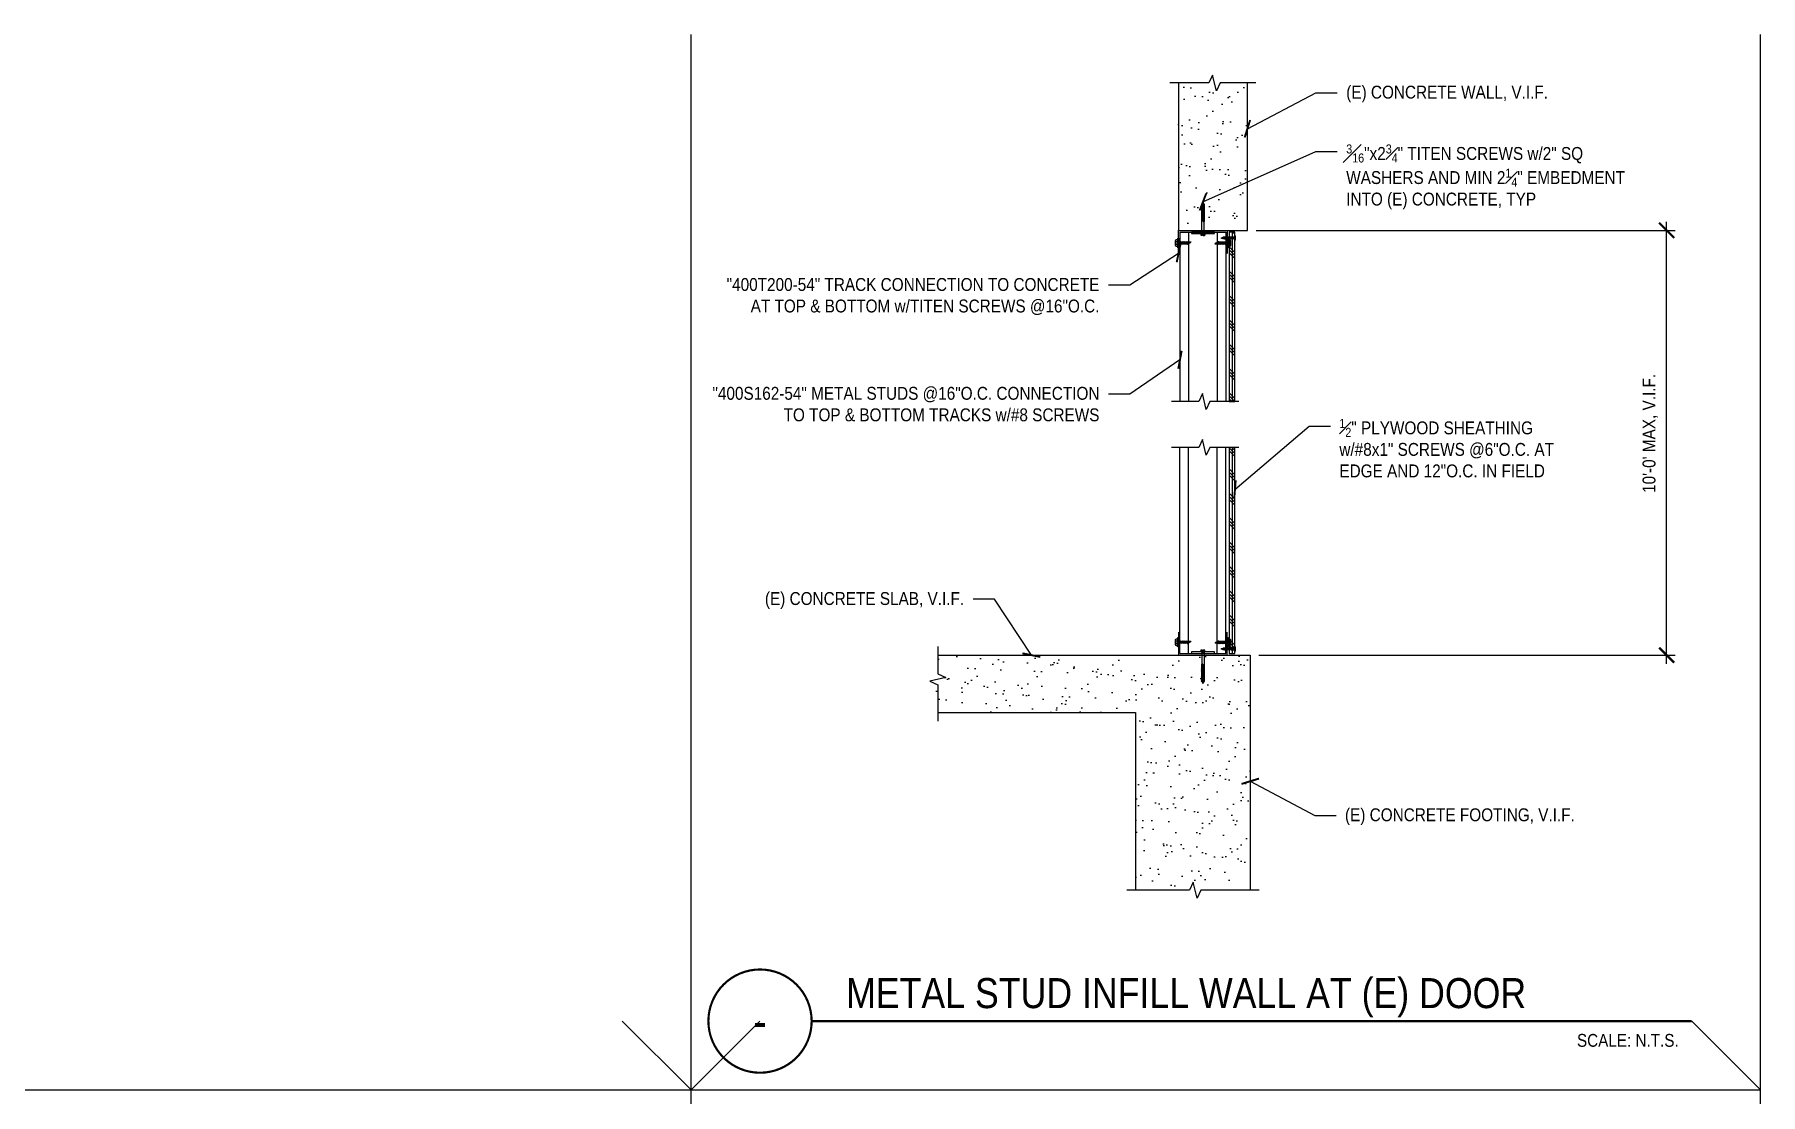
# Model space of a CAD drawing. Header units: inches. Extents: x -16404 to 14624, y -1591 to 16152.
# Drawn here: x -13658.1 to -13507.7, y 5343.6 to 5436 of the extents above; entities that cross this region are included whole.
import ezdxf
from ezdxf.enums import TextEntityAlignment as Align

# ---------------------------------------------------------------- set-up
doc = ezdxf.new("R2010")
doc.units = ezdxf.units.IN
doc.header["$LTSCALE"] = 24
doc.header["$MEASUREMENT"] = 0
doc.linetypes.add('DASHED2', pattern=[0.375, 0.25, -0.125])
doc.layers.get('0').update_dxf_attribs({"linetype": 'CONTINUOUS'})
doc.layers.get('DefPoints').update_dxf_attribs({"color": 251, "linetype": 'CONTINUOUS'})
for name, color, linetype in [('S-ANNO-DIMS', 2, 'CONTINUOUS'), ('S-ANNO-NOTE', 4, 'CONTINUOUS'), ('S-BREAK', 2, 'CONTINUOUS'), ('S-CONC', 4, 'CONTINUOUS'), ('S-NAIL', 2, 'CONTINUOUS'), ('S-SIMPSON', 2, 'CONTINUOUS'), ('S-STEEL', 4, 'CONTINUOUS'), ('S-WOOD', 3, 'CONTINUOUS')]:
    doc.layers.add(name, color=color, linetype=linetype)
doc.layers.add('S-ANNO-GRID-NONPLOT', color=251, linetype='CONTINUOUS', plot=False)
doc.layers.add('S-HATCH1', color=1, linetype='CONTINUOUS', transparency=0.5)
doc.layers.add('S-HATCH2', color=2, linetype='CONTINUOUS', transparency=0.5)
doc.styles.add('Arial', font='arial.ttf', dxfattribs={"width": 0.85})
doc.dimstyles.new('DIM-12$0', dxfattribs={"dimscale": 12, "dimtxt": 0.09375, "dimasz": 0.109375, "dimexe": 0.0625, "dimexo": 0.0625, "dimgap": 0.0625, "dimtad": 1, "dimdec": 4, "dimzin": 11, "dimdsep": 46, "dimlunit": 4, "dimtxsty": 'Arial', "dimblk": 'ARCHTICK', "dimblk1": 'ARCHTICK', "dimblk2": 'ARCHTICK', "dimsah": 1, "dimcen": 0.125, "dimdle": 0.0625, "dimclrd": 256, "dimclre": 256, "dimclrt": 4, "dimadec": 0, "dimazin": 0, "dimtfac": 0.75, "dimtdec": 4, "dimtofl": 0, "dimtmove": 0, "dimatfit": 3, "dimldrblk": 'ARCHTICK', "dimfxl": 1, "dimfrac": 1, "dimtolj": 1, "dimtzin": 11, "dimarcsym": 0})
doc.dimstyles.new('DIM-12$7', dxfattribs={"dimscale": 12, "dimtxt": 0.09375, "dimasz": 0.125, "dimexe": 0.0625, "dimexo": 0.0625, "dimgap": 0.0625, "dimtad": 1, "dimdec": 4, "dimzin": 11, "dimdsep": 46, "dimlunit": 4, "dimtxsty": 'Arial', "dimblk": 'ARCHTICK', "dimcen": 0.125, "dimclrd": 256, "dimclre": 256, "dimclrt": 4, "dimadec": 0, "dimazin": 0, "dimtfac": 0.75, "dimtdec": 4, "dimtofl": 0, "dimtmove": 0, "dimatfit": 3, "dimldrblk": 'ARCHTICK', "dimfxl": 1, "dimfrac": 1, "dimtolj": 1, "dimtzin": 11, "dimarcsym": 0})

# ---------------------------------------------------------------- blocks, each defined once
blk = doc.blocks.new('no8x3-4 Sht Mtl Screw')
at = {"color": 2}
for p, q in [((-0.28, 0.22), (-0.28, 0.06)), ((0.2, 0.3), (-0.2, 0.3)), ((-0.12, 0.06), (-0.12, 0.22)), ((-0.09, -0.75), (-0.09, 0)), ((0.09, 0), (0.09, -1.06)), ((0.12, 0.22), (0.12, 0.06)), ((0.28, 0.06), (0.28, 0.22)), ((0.13, -0.35), (-0.13, -0.21)), ((0.13, -0.47), (-0.13, -0.33)), ((0.13, -0.58), (-0.13, -0.45)), ((0.13, -0.71), (-0.13, -0.57)), ((0.13, -0.83), (-0.13, -0.69)), ((0.13, -0.23), (-0.12, -0.1)), ((0, -1.01), (-0.08, -0.84)), ((0.09, -1.06), (0.07, -1.06))]:
    blk.add_line(p, q, dxfattribs=at)
blk.add_lwpolyline([(0.41, 0.06), (0.41, 0), (-0.41, 0), (-0.41, 0.06)], close=True, dxfattribs=at)
for centre, radius, start, end in [((-0.2, 0.22), 0.0799, 90, 180), ((-0.21, 0.15), 0.114, 37.8476, 125.9208), ((0, 0.06), 0.2, 53.1301, 126.8699), ((0.21, 0.15), 0.114, 54.0792, 142.1524), ((0.2, 0.22), 0.0799, 0, 90), ((0.08, -0.76), 0.176, 174.7974, 205.0321), ((0.08, -0.97), 0.0903, 205.7938, 275.8226)]:
    blk.add_arc(centre, radius, start, end, dxfattribs=at)
blk = doc.blocks.new('TTN25234HSS')
at = {"layer": 'S-SIMPSON'}
for p, q in [((0.21, 0.03), (-0.21, 0.03)), ((-0.21, 0.03), (-0.21, 0)), ((0.21, 0), (-0.21, 0)), ((-0.17, 0.03), (-0.17, 0.14)), ((-0.17, 0.03), (-0.17, 0.12)), ((0, 0.03), (-0.17, 0.03)), ((0.17, 0.03), (-0.17, 0.03)), ((-0.03, 0.16), (-0.14, 0.16)), ((0, 0), (-0.13, 0)), ((-0.1, -0.04), (-0.13, 0)), ((-0.11, 0.03), (-0.11, 0.14)), ((-0.03, 0.08), (-0.03, 0.16)), ((0.03, 0.08), (-0.03, 0.08)), ((0, 0.03), (0.17, 0.03)), ((0, 0), (0.13, 0)), ((0.03, 0.16), (0.03, 0.08)), ((0.03, 0.16), (0.14, 0.16)), ((0.1, 0.14), (0.1, 0.03)), ((0.1, -0.04), (0.13, 0)), ((0.14, 0.16), (0.14, 0.16)), ((0.17, 0.03), (0.17, 0.14)), ((0.21, 0), (0.21, 0.03)), ((-0.14, -1.16), (-0.1, -1.14)), ((-0.14, -1.16), (-0.09, -1.15)), ((-0.14, -1.16), (-0.1, -1.17)), ((-0.14, -1.32), (-0.05, -1.31)), ((-0.14, -1.32), (-0.1, -1.31)), ((-0.14, -1.32), (-0.1, -1.34)), ((-0.14, -1.49), (-0.01, -1.47)), ((-0.14, -1.49), (-0.1, -1.48)), ((-0.14, -1.49), (-0.1, -1.51)), ((-0.07, -1.23), (-0.12, -1.24)), ((-0.12, -1.24), (-0.1, -1.23)), ((-0.12, -1.24), (-0.1, -1.26)), ((-0.03, -1.39), (-0.12, -1.41)), ((-0.12, -1.41), (-0.1, -1.39)), ((-0.12, -1.41), (-0.1, -1.42)), ((-0.11, -1.07), (-0.1, -1.06)), ((-0.11, -1.07), (-0.1, -1.08)), ((0, -0.04), (-0.1, -0.04)), ((-0.1, -0.04), (-0.1, -0.64)), ((-0.1, -0.64), (-0.1, -1.06)), ((-0.01, -1.06), (-0.1, -1.06)), ((-0.1, -1.08), (-0.01, -1.06)), ((-0.1, -1.14), (-0.1, -1.06)), ((-0.1, -1.14), (-0.1, -1.06)), ((0.08, -1.09), (-0.1, -1.14)), ((-0.1, -1.17), (0.08, -1.13)), ((-0.1, -1.17), (-0.1, -1.23)), ((-0.1, -1.23), (-0.1, -1.17)), ((-0.1, -1.23), (-0.1, -1.17)), ((-0.1, -1.23), (-0.1, -1.17)), ((0.08, -1.18), (-0.1, -1.23)), ((-0.1, -1.26), (0.08, -1.21)), ((-0.1, -1.26), (-0.1, -2.1)), ((0.08, -1.26), (-0.1, -1.31)), ((-0.1, -2.56), (-0.1, -1.26)), ((-0.1, -2.56), (-0.1, -1.26)), ((-0.1, -2.56), (-0.1, -1.26)), ((-0.1, -1.34), (0.08, -1.29)), ((0.08, -1.35), (-0.1, -1.39)), ((-0.1, -1.42), (0.08, -1.38)), ((0.08, -1.43), (-0.1, -1.48)), ((-0.1, -1.51), (0.08, -1.46)), ((-0.09, -1.15), (-0.07, -1.13)), ((-0.06, -1.17), (-0.09, -1.15)), ((-0.07, -1.13), (-0.06, -1.17)), ((-0.05, -1.14), (-0.07, -1.13)), ((-0.07, -1.23), (-0.05, -1.21)), ((-0.04, -1.24), (-0.07, -1.23)), ((-0.05, -1.14), (-0.06, -1.17)), ((-0.05, -1.14), (0.13, -1.11)), ((-0.05, -1.21), (-0.04, -1.24)), ((-0.03, -1.22), (-0.05, -1.21)), ((-0.05, -1.31), (-0.03, -1.29)), ((-0.05, -1.31), (-0.02, -1.32)), ((-0.03, -1.22), (-0.04, -1.24)), ((0.11, -1.19), (-0.03, -1.22)), ((-0.03, -1.29), (-0.02, -1.32)), ((-0.01, -1.3), (-0.03, -1.29)), ((-0.01, -1.37), (-0.03, -1.39)), ((-0.01, -1.4), (-0.03, -1.39)), ((-0.01, -1.3), (-0.02, -1.32)), ((-0.01, -1.3), (0.13, -1.28)), ((-0.01, -1.37), (-0.01, -1.4)), ((0.01, -1.38), (-0.01, -1.37)), ((0.01, -1.38), (-0.01, -1.4)), ((0.01, -1.45), (-0.01, -1.47)), ((0.01, -1.48), (-0.01, -1.47)), ((0, -0.04), (0.1, -0.04)), ((0.11, -1.36), (0.01, -1.38)), ((0.03, -1.46), (0.01, -1.45)), ((0.01, -1.45), (0.01, -1.48)), ((0.03, -1.46), (0.01, -1.48)), ((0.03, -1.46), (0.13, -1.44)), ((0.13, -1.11), (0.08, -1.09)), ((0.1, -1.12), (0.08, -1.13)), ((0.11, -1.19), (0.08, -1.18)), ((0.11, -1.19), (0.08, -1.21)), ((0.13, -1.28), (0.08, -1.26)), ((0.13, -1.28), (0.08, -1.29)), ((0.11, -1.36), (0.08, -1.35)), ((0.11, -1.36), (0.08, -1.38)), ((0.13, -1.44), (0.08, -1.43)), ((0.13, -1.44), (0.08, -1.46)), ((0.1, -0.04), (0.1, -1.1)), ((0.13, -1.11), (0.1, -1.12)), ((0.1, -1.12), (0.1, -1.19)), ((0.1, -1.2), (0.1, -1.27)), ((0.1, -1.29), (0.1, -2.56)), ((-0.14, -1.66), (0.03, -1.63)), ((-0.14, -1.66), (-0.1, -1.64)), ((-0.14, -1.66), (-0.1, -1.68)), ((-0.14, -1.83), (-0.1, -1.81)), ((-0.14, -1.83), (-0.1, -1.82)), ((-0.14, -1.83), (-0.1, -1.84)), ((-0.14, -1.99), (-0.1, -1.98)), ((-0.14, -1.99), (-0.04, -1.98)), ((-0.14, -1.99), (-0.1, -2.01)), ((-0.14, -2.19), (-0.09, -2.17)), ((-0.14, -2.19), (-0.1, -2.18)), ((-0.14, -2.19), (-0.09, -2.2)), ((-0.14, -2.36), (-0.1, -2.34)), ((-0.14, -2.36), (-0.1, -2.35)), ((-0.14, -2.36), (-0.1, -2.38)), ((-0.14, -2.53), (-0.09, -2.52)), ((-0.14, -2.53), (-0.1, -2.53)), ((-0.14, -2.53), (-0.09, -2.55)), ((0.01, -1.55), (-0.12, -1.58)), ((-0.12, -1.58), (-0.1, -1.56)), ((-0.12, -1.58), (-0.1, -1.59)), ((0.05, -1.71), (-0.12, -1.74)), ((-0.12, -1.74), (-0.1, -1.73)), ((-0.12, -1.74), (-0.1, -1.73)), ((-0.12, -1.74), (-0.1, -1.76)), ((-0.07, -1.9), (-0.12, -1.91)), ((-0.12, -1.91), (-0.1, -1.9)), ((-0.12, -1.91), (-0.1, -1.93)), ((0.05, -2.05), (-0.12, -2.08)), ((-0.12, -2.08), (-0.1, -2.07)), ((-0.12, -2.08), (-0.1, -2.07)), ((-0.12, -2.08), (-0.1, -2.1)), ((-0.12, -2.27), (-0.09, -2.25)), ((-0.07, -2.26), (-0.12, -2.27)), ((-0.12, -2.27), (-0.09, -2.28)), ((-0.12, -2.45), (-0.1, -2.43)), ((-0.07, -2.44), (-0.12, -2.45)), ((-0.12, -2.45), (-0.1, -2.46)), ((0.08, -1.51), (-0.1, -1.56)), ((-0.1, -1.59), (0.08, -1.54)), ((-0.1, -1.58), (0.1, -1.58)), ((0.08, -1.6), (-0.1, -1.64)), ((-0.1, -1.68), (0.08, -1.63)), ((0.08, -1.68), (-0.1, -1.73)), ((0.08, -1.68), (-0.1, -1.73)), ((-0.1, -1.76), (0.08, -1.71)), ((0.08, -1.76), (-0.1, -1.81)), ((-0.1, -1.84), (0.08, -1.8)), ((-0.08, -1.81), (-0.1, -1.82)), ((-0.07, -1.84), (-0.1, -1.82)), ((0.08, -1.85), (-0.1, -1.9)), ((-0.1, -1.93), (0.08, -1.88)), ((0.08, -1.93), (-0.1, -1.98)), ((-0.1, -2.01), (0.08, -1.96)), ((0.08, -2.02), (-0.1, -2.07)), ((-0.1, -2.1), (0.08, -2.05)), ((-0.1, -2.56), (-0.1, -2.06)), ((-0.08, -2.16), (-0.1, -2.18)), ((-0.07, -2.2), (-0.1, -2.18)), ((0.08, -2.3), (-0.1, -2.34)), ((-0.1, -2.38), (0.08, -2.33)), ((-0.08, -2.34), (-0.1, -2.35)), ((-0.07, -2.37), (-0.1, -2.35)), ((0.08, -2.38), (-0.1, -2.43)), ((-0.1, -2.46), (0.08, -2.41)), ((-0.08, -2.51), (-0.1, -2.53)), ((-0.07, -2.54), (-0.1, -2.53)), ((-0.1, -2.56), (0, -2.75)), ((0.08, -2.12), (-0.09, -2.17)), ((-0.09, -2.2), (0.08, -2.15)), ((0.08, -2.21), (-0.09, -2.25)), ((-0.09, -2.28), (0.08, -2.24)), ((0.08, -2.47), (-0.09, -2.52)), ((-0.09, -2.55), (0.08, -2.5)), ((-0.06, -1.81), (-0.08, -1.81)), ((-0.08, -1.81), (-0.07, -1.84)), ((-0.06, -2.17), (-0.08, -2.16)), ((-0.08, -2.16), (-0.07, -2.2)), ((-0.06, -2.35), (-0.08, -2.34)), ((-0.08, -2.34), (-0.07, -2.37)), ((-0.06, -2.52), (-0.08, -2.51)), ((-0.08, -2.51), (-0.07, -2.54)), ((-0.06, -1.81), (-0.07, -1.84)), ((-0.05, -1.89), (-0.07, -1.9)), ((-0.04, -1.91), (-0.07, -1.9)), ((-0.06, -2.17), (-0.07, -2.2)), ((-0.05, -2.24), (-0.07, -2.26)), ((-0.04, -2.27), (-0.07, -2.26)), ((-0.06, -2.35), (-0.07, -2.37)), ((-0.05, -2.42), (-0.07, -2.44)), ((-0.05, -2.45), (-0.07, -2.44)), ((-0.06, -2.52), (-0.07, -2.54)), ((-0.06, -1.81), (0.13, -1.78)), ((-0.06, -2.17), (0.13, -2.14)), ((-0.06, -2.35), (0.13, -2.31)), ((-0.06, -2.52), (0.13, -2.49)), ((-0.05, -1.89), (-0.04, -1.91)), ((-0.03, -1.89), (-0.05, -1.89)), ((-0.05, -2.24), (-0.04, -2.27)), ((-0.03, -2.25), (-0.05, -2.24)), ((-0.05, -2.42), (-0.05, -2.45)), ((-0.03, -2.43), (-0.05, -2.42)), ((-0.03, -2.43), (-0.05, -2.45)), ((-0.03, -1.89), (-0.04, -1.91)), ((-0.04, -1.98), (-0.03, -1.96)), ((-0.02, -1.99), (-0.04, -1.98)), ((-0.03, -2.25), (-0.04, -2.27)), ((0.11, -1.86), (-0.03, -1.89)), ((-0.03, -1.96), (-0.02, -1.99)), ((-0.03, -1.96), (0, -1.97)), ((0.11, -2.22), (-0.03, -2.25)), ((0.11, -2.4), (-0.03, -2.43)), ((0, -1.97), (-0.02, -1.99)), ((0, -1.97), (0.13, -1.95)), ((0, -2.75), (0.1, -2.56)), ((0, -2.75), (0, -2.56)), ((0.03, -1.53), (0.01, -1.55)), ((0.01, -1.55), (0.03, -1.56)), ((0.03, -1.53), (0.03, -1.56)), ((0.05, -1.54), (0.03, -1.53)), ((0.03, -1.56), (0.05, -1.54)), ((0.05, -1.61), (0.03, -1.63)), ((0.05, -1.64), (0.03, -1.63)), ((0.11, -1.53), (0.05, -1.54)), ((0.05, -1.61), (0.05, -1.64)), ((0.07, -1.62), (0.05, -1.61)), ((0.07, -1.62), (0.05, -1.64)), ((0.07, -1.69), (0.05, -1.71)), ((0.07, -1.71), (0.05, -1.71)), ((0.07, -2.03), (0.05, -2.05)), ((0.07, -2.05), (0.05, -2.05)), ((0.07, -1.62), (0.13, -1.61)), ((0.09, -1.7), (0.07, -1.69)), ((0.07, -1.69), (0.07, -1.71)), ((0.09, -1.7), (0.07, -1.71)), ((0.09, -2.04), (0.07, -2.03)), ((0.07, -2.03), (0.07, -2.05)), ((0.09, -2.04), (0.07, -2.05)), ((0.11, -1.53), (0.08, -1.51)), ((0.11, -1.53), (0.08, -1.54)), ((0.13, -1.61), (0.08, -1.6)), ((0.13, -1.61), (0.08, -1.63)), ((0.11, -1.7), (0.08, -1.68)), ((0.11, -1.7), (0.08, -1.71)), ((0.13, -1.78), (0.08, -1.76)), ((0.13, -1.78), (0.08, -1.8)), ((0.11, -1.86), (0.08, -1.85)), ((0.11, -1.86), (0.08, -1.88)), ((0.13, -1.95), (0.08, -1.93)), ((0.13, -1.95), (0.08, -1.96)), ((0.11, -2.04), (0.08, -2.02)), ((0.11, -2.04), (0.08, -2.05)), ((0.13, -2.14), (0.08, -2.12)), ((0.13, -2.14), (0.08, -2.15)), ((0.11, -2.22), (0.08, -2.21)), ((0.11, -2.22), (0.08, -2.24)), ((0.13, -2.31), (0.08, -2.3)), ((0.13, -2.31), (0.08, -2.33)), ((0.11, -2.4), (0.08, -2.38)), ((0.11, -2.4), (0.08, -2.41)), ((0.13, -2.49), (0.08, -2.47)), ((0.13, -2.49), (0.08, -2.5)), ((0.11, -1.7), (0.09, -1.7)), ((0.11, -2.04), (0.09, -2.04))]:
    blk.add_line(p, q, dxfattribs=at)
for centre, radius, start, end in [((-0.14, 0.12), 0.0409, 38.4863, 141.5137), ((-0.01, -0.15), 0.31, 94.731, 108.7748), ((0.02, -0.08), 0.241, 69.1889, 87.2601), ((0.14, 0.12), 0.0408, 38.4345, 141.636), ((-0.05, -2.64), 0.089, 57.3808, 122.6192), ((0.05, -2.64), 0.089, 57.3808, 122.6192)]:
    blk.add_arc(centre, radius, start, end, dxfattribs=at)
blk = doc.blocks.new('_ARCHTICK')
at = {"color": 0, "linetype": 'ByBlock', "const_width": 0.15}
blk.add_lwpolyline([(-0.5, -0.5), (0.5, 0.5)], dxfattribs=at)
blk = doc.blocks.new('*D2157')
at = {"layer": 'DefPoints', "color": 0, "transparency": 16777216}
for p in [(-13552.39, 5418.93), (-13515.85, 5418.93), (-13552.14, 5381.9)]:
    blk.add_point(p, dxfattribs=at)
at = {"layer": 'S-ANNO-DIMS', "lineweight": -2, "transparency": 16777216}
for p, q in [((-13515.85, 5381.15), (-13515.85, 5419.68)), ((-13551.64, 5418.93), (-13515.1, 5418.93)), ((-13551.39, 5381.9), (-13515.1, 5381.9))]:
    blk.add_line(p, q, dxfattribs=at)
at = {"layer": 'S-ANNO-DIMS', "lineweight": -2, "transparency": 16777216, "xscale": 1.3125, "yscale": 1.3125, "zscale": 1.3125}
for p, rotation in [((-13515.85, 5418.93), 90), ((-13515.85, 5381.9), 270)]:
    blk.add_blockref('_ARCHTICK', p, dxfattribs=dict(at, rotation=rotation))
at = {"layer": 'S-ANNO-DIMS', "color": 4, "transparency": 16777216, "insert": (-13517.28, 5401.23), "char_height": 1.125, "attachment_point": 5, "rotation": 90, "style": 'Arial'}
blk.add_mtext("\\A1;10'-0' MAX, V.I.F.", dxfattribs=at)
blk = doc.blocks.new('TTN PFSS 3-16x1-1-4')
at = {"layer": 'S-SIMPSON'}
for p, q in [((0.18, 0), (-0.18, 0)), ((-0.18, -0.01), (-0.18, 0)), ((0.18, 0), (0.18, -0.01)), ((0.18, -0.01), (-0.18, -0.01)), ((-0.18, -0.01), (-0.07, -0.12)), ((-0.11, -0.2), (-0.07, -0.19)), ((-0.11, -0.2), (-0.07, -0.19)), ((-0.11, -0.2), (-0.07, -0.21)), ((-0.11, -0.33), (-0.04, -0.32)), ((-0.11, -0.33), (-0.07, -0.32)), ((-0.11, -0.33), (-0.07, -0.35)), ((-0.11, -0.47), (-0.01, -0.45)), ((-0.11, -0.47), (-0.07, -0.45)), ((-0.11, -0.47), (-0.07, -0.48)), ((-0.11, -0.6), (0.03, -0.58)), ((-0.11, -0.6), (-0.07, -0.59)), ((-0.11, -0.6), (-0.07, -0.62)), ((-0.11, -0.74), (-0.07, -0.72)), ((-0.11, -0.74), (-0.08, -0.73)), ((-0.11, -0.74), (-0.07, -0.75)), ((-0.11, -0.87), (-0.07, -0.86)), ((-0.11, -0.87), (-0.03, -0.86)), ((-0.11, -0.87), (-0.07, -0.89)), ((-0.11, -1.01), (-0.07, -1)), ((-0.11, -1.01), (-0.08, -1.01)), ((-0.11, -1.01), (-0.07, -1.03)), ((-0.09, -0.13), (-0.07, -0.12)), ((-0.09, -0.13), (-0.07, -0.14)), ((-0.09, -0.27), (-0.07, -0.25)), ((-0.05, -0.26), (-0.09, -0.27)), ((-0.09, -0.27), (-0.07, -0.28)), ((-0.02, -0.39), (-0.09, -0.4)), ((-0.09, -0.4), (-0.07, -0.39)), ((-0.09, -0.4), (-0.07, -0.41)), ((0.01, -0.51), (-0.09, -0.54)), ((-0.09, -0.54), (-0.07, -0.52)), ((-0.09, -0.54), (-0.07, -0.55)), ((0.04, -0.64), (-0.09, -0.67)), ((-0.09, -0.67), (-0.07, -0.66)), ((-0.09, -0.67), (-0.07, -0.66)), ((-0.09, -0.67), (-0.07, -0.68)), ((-0.09, -0.8), (-0.07, -0.79)), ((-0.06, -0.8), (-0.09, -0.8)), ((-0.09, -0.8), (-0.07, -0.82)), ((0.04, -0.92), (-0.09, -0.94)), ((-0.09, -0.94), (-0.07, -0.93)), ((-0.09, -0.94), (-0.07, -0.93)), ((-0.09, -0.94), (-0.07, -0.96)), ((-0.06, -0.72), (-0.08, -0.73)), ((-0.05, -0.75), (-0.08, -0.73)), ((-0.06, -1), (-0.08, -1.01)), ((-0.05, -1.02), (-0.08, -1.01)), ((-0.07, -0.01), (-0.07, -0.01)), ((-0.07, -0.12), (-0.07, -1.08)), ((0, -0.12), (-0.07, -0.12)), ((-0.07, -0.14), (0, -0.12)), ((-0.07, -1.08), (-0.07, -0.13)), ((0.07, -0.15), (-0.07, -0.19)), ((-0.07, -0.21), (0.07, -0.17)), ((-0.07, -0.19), (-0.05, -0.18)), ((-0.05, -0.21), (-0.07, -0.19)), ((0.07, -0.22), (-0.07, -0.25)), ((-0.07, -0.28), (0.07, -0.24)), ((0.07, -0.28), (-0.07, -0.32)), ((-0.07, -0.35), (0.07, -0.31)), ((0.07, -0.32), (-0.07, -0.32)), ((0.07, -0.35), (-0.07, -0.39)), ((-0.07, -0.41), (0.07, -0.37)), ((0.07, -0.42), (-0.07, -0.45)), ((-0.07, -0.48), (0.07, -0.44)), ((0.07, -0.49), (-0.07, -0.52)), ((-0.07, -0.55), (0.07, -0.51)), ((0.07, -0.55), (-0.07, -0.59)), ((-0.07, -0.62), (0.07, -0.58)), ((0.07, -0.62), (-0.07, -0.66)), ((0.07, -0.62), (-0.07, -0.66)), ((-0.07, -0.68), (0.07, -0.64)), ((0.07, -0.69), (-0.07, -0.72)), ((-0.07, -0.75), (0.07, -0.71)), ((0.07, -0.75), (-0.07, -0.79)), ((-0.07, -0.82), (0.07, -0.78)), ((0.07, -0.82), (-0.07, -0.86)), ((-0.07, -0.89), (0.07, -0.85)), ((0.07, -0.89), (-0.07, -0.93)), ((-0.07, -0.96), (0.07, -0.92)), ((0.07, -0.96), (-0.07, -1)), ((-0.07, -1.03), (0.07, -0.99)), ((0, -1.25), (-0.07, -1.08)), ((-0.04, -0.73), (-0.06, -0.72)), ((-0.06, -0.72), (-0.05, -0.75)), ((-0.04, -0.78), (-0.06, -0.8)), ((-0.03, -0.81), (-0.06, -0.8)), ((-0.04, -1), (-0.06, -1)), ((-0.06, -1), (-0.05, -1.02)), ((-0.05, -0.18), (-0.05, -0.21)), ((-0.03, -0.19), (-0.05, -0.18)), ((-0.03, -0.19), (-0.05, -0.21)), ((-0.05, -0.26), (-0.04, -0.24)), ((-0.03, -0.27), (-0.05, -0.26)), ((-0.04, -0.73), (-0.05, -0.75)), ((-0.04, -1), (-0.05, -1.02)), ((-0.04, -0.24), (-0.03, -0.27)), ((-0.02, -0.25), (-0.04, -0.24)), ((-0.04, -0.32), (-0.02, -0.31)), ((-0.04, -0.32), (-0.02, -0.33)), ((-0.04, -0.73), (0.11, -0.7)), ((-0.04, -0.78), (-0.03, -0.81)), ((-0.02, -0.79), (-0.04, -0.78)), ((-0.04, -1), (0.11, -0.97)), ((-0.03, -0.19), (0.11, -0.16)), ((-0.02, -0.25), (-0.03, -0.27)), ((-0.02, -0.79), (-0.03, -0.81)), ((-0.03, -0.86), (-0.02, -0.84)), ((-0.01, -0.87), (-0.03, -0.86)), ((0.09, -0.23), (-0.02, -0.25)), ((-0.02, -0.31), (-0.02, -0.33)), ((0, -0.31), (-0.02, -0.33)), ((0, -0.31), (-0.02, -0.31)), ((-0.01, -0.37), (-0.02, -0.39)), ((0, -0.39), (-0.02, -0.39)), ((0.09, -0.77), (-0.02, -0.79)), ((-0.02, -0.84), (-0.01, -0.87)), ((-0.02, -0.84), (0, -0.85)), ((-0.01, -0.37), (0, -0.39)), ((0.01, -0.38), (-0.01, -0.37)), ((0.01, -0.43), (-0.01, -0.45)), ((0.01, -0.46), (-0.01, -0.45)), ((0, -0.85), (-0.01, -0.87)), ((0, -0.31), (0.11, -0.3)), ((0.01, -0.38), (0, -0.39)), ((0, -0.85), (0.11, -0.83)), ((0.07, -1.08), (0, -1.25)), ((0, -1.08), (0, -1.25)), ((0.09, -0.36), (0.01, -0.38)), ((0.03, -0.44), (0.01, -0.43)), ((0.01, -0.43), (0.01, -0.46)), ((0.03, -0.44), (0.01, -0.46)), ((0.02, -0.5), (0.01, -0.51)), ((0.01, -0.51), (0.03, -0.52)), ((0.02, -0.5), (0.03, -0.52)), ((0.04, -0.51), (0.02, -0.5)), ((0.03, -0.44), (0.11, -0.43)), ((0.03, -0.52), (0.04, -0.51)), ((0.04, -0.56), (0.03, -0.58)), ((0.05, -0.58), (0.03, -0.58)), ((0.09, -0.5), (0.04, -0.51)), ((0.04, -0.56), (0.05, -0.58)), ((0.06, -0.57), (0.04, -0.56)), ((0.05, -0.62), (0.04, -0.64)), ((0.06, -0.65), (0.04, -0.64)), ((0.06, -0.9), (0.04, -0.92)), ((0.06, -0.92), (0.04, -0.92)), ((0.06, -0.57), (0.05, -0.58)), ((0.08, -0.63), (0.05, -0.62)), ((0.05, -0.62), (0.06, -0.65)), ((0.06, -0.57), (0.11, -0.56)), ((0.08, -0.63), (0.06, -0.65)), ((0.08, -0.91), (0.06, -0.9)), ((0.06, -0.9), (0.06, -0.92)), ((0.08, -0.91), (0.06, -0.92)), ((0.18, -0.01), (0.07, -0.12)), ((0.07, -0.12), (0.07, -1.05)), ((0.07, -0.13), (0.07, -1.08)), ((0.11, -0.16), (0.07, -0.15)), ((0.11, -0.16), (0.07, -0.17)), ((0.09, -0.23), (0.07, -0.22)), ((0.09, -0.23), (0.07, -0.24)), ((0.11, -0.3), (0.07, -0.28)), ((0.11, -0.3), (0.07, -0.31)), ((0.09, -0.36), (0.07, -0.35)), ((0.09, -0.36), (0.07, -0.37)), ((0.11, -0.43), (0.07, -0.42)), ((0.11, -0.43), (0.07, -0.44)), ((0.09, -0.5), (0.07, -0.49)), ((0.09, -0.5), (0.07, -0.51)), ((0.11, -0.56), (0.07, -0.55)), ((0.11, -0.56), (0.07, -0.58)), ((0.09, -0.63), (0.07, -0.62)), ((0.09, -0.63), (0.07, -0.64)), ((0.11, -0.7), (0.07, -0.69)), ((0.11, -0.7), (0.07, -0.71)), ((0.09, -0.77), (0.07, -0.75)), ((0.09, -0.77), (0.07, -0.78)), ((0.11, -0.83), (0.07, -0.82)), ((0.11, -0.83), (0.07, -0.85)), ((0.09, -0.91), (0.07, -0.89)), ((0.09, -0.91), (0.07, -0.92)), ((0.11, -0.97), (0.07, -0.96)), ((0.11, -0.97), (0.07, -0.99)), ((0.09, -0.63), (0.08, -0.63)), ((0.09, -0.91), (0.08, -0.91))]:
    blk.add_line(p, q, dxfattribs=at)
for centre, radius, start, end in [((-0.04, -1.16), 0.0889, 65.2352, 114.7648), ((0.04, -1.16), 0.0875, 64.8036, 115.1964)]:
    blk.add_arc(centre, radius, start, end, dxfattribs=at)
blk = doc.blocks.new('Se_24x36_DETAILS_GRID')
for p, q in [((23.302, 15.333), (23.302, 23)), ((31.07, 15.333), (31.07, 23)), ((23.302, 15.333), (23.802, 15.833)), ((15.535, 15.333), (23.302, 15.333)), ((23.302, 15.333), (31.07, 15.333)), ((23.302, 7.667), (23.302, 15.333)), ((31.07, 7.667), (31.07, 15.333))]:
    blk.add_line(p, q)
at = {"linetype": 'DASHED2', "ltscale": 0.5}
for p, q in [((23.302, 15.333), (22.802, 15.833)), ((31.07, 15.333), (30.57, 15.833))]:
    blk.add_line(p, q, dxfattribs=at)
blk = doc.blocks.new('*U335')
at = {"const_width": 0.188}
for points in [[(-4.5, 0, -1), (4.5, 0, 3.732051)], [(-4.5, 0, 1), (4.5, 0, -3.732051)]]:
    blk.add_lwpolyline(points, format="xyb", dxfattribs=at)
blk.add_lwpolyline([(4.5, 0), (81.21, 0)], dxfattribs=at)
blk.add_circle((0, 0), 4.5)
at = {"style": 'Arial', "width": 0.85}
for tag, p in [('DWG_TITLE_1', (7.5, 6.19)), ('DWG_TITLE_2', (7.5, 2.44))]:
    blk.add_attdef(tag, text='', height=2.62, dxfattribs=at).set_placement(p, align=Align.MIDDLE_LEFT)
blk.add_attdef('#', text='', height=3, dxfattribs=at).set_placement((0, 0), align=Align.MIDDLE_CENTER)
blk.add_attdef('SCALE', text='', height=1.12, dxfattribs=at).set_placement((80.08, -1.12), align=Align.TOP_RIGHT)

msp = doc.modelspace()

# ---------------------------------------------------------------- hatches: boundary and pattern name
at = {"layer": 'S-HATCH1'}
h = msp.add_hatch(dxfattribs=at)
h.set_pattern_fill('PLAST', color=256, scale=6, angle=-45, style=0)
h.set_pattern_definition([(315, (-16453.7184, 3363.4204), (1.0606602, 1.0606602), []), (315, (-16453.5858, 3363.553), (1.0606602, 1.0606602), []), (315, (-16453.4533, 3363.6855), (1.0606602, 1.0606602), [])])
h.paths.add_polyline_path([(-13553.97554, 5418.77804), (-13553.97554, 5404.01239), (-13553.47554, 5404.01239), (-13553.47554, 5418.77804)])
h = msp.add_hatch(dxfattribs=at)
h.set_pattern_fill('PLAST', color=256, scale=6, angle=-45, style=0)
h.set_pattern_definition([(315, (-16453.7184, 3346.1776), (1.0606602, 1.0606602), []), (315, (-16453.5858, 3346.3102), (1.0606602, 1.0606602), []), (315, (-16453.4533, 3346.4428), (1.0606602, 1.0606602), [])])
h.paths.add_polyline_path([(-13553.97554, 5400.01239), (-13553.97554, 5382.04969), (-13553.47554, 5382.04969), (-13553.47554, 5400.01239)])
at = {"layer": 'S-HATCH2'}
h = msp.add_hatch(dxfattribs=at)
h.set_pattern_fill('AR-SAND', color=256, scale=1.25, angle=30, style=0)
h.set_pattern_definition([(67.5, (-13558.3932, 5418.9258), (-1.27246, 2.04648), [0, -1.9, 0, -2.125, 0, -2.03125]), (37.5, (-13558.3932, 5418.9258), (0.152, 4.1612), [0, -1.025, 0, -1.7125, 0, -0.65625]), (357.5, (-13559.7248, 5418.157), (3.36762, 1.95246), [0, -0.625, 0, -2.25, 0, -2.9375]), (347.5, (-13559.7248, 5418.157), (2.7057, 2.82894), [0, -0.3125, 0, -1.475, 0, -1.6875])])
h.paths.add_polyline_path([(-13552.39324, 5431.77828), (-13554.77954, 5431.77828), (-13555.0997, 5431.08575), (-13555.43679, 5432.46949), (-13555.75634, 5431.77828), (-13558.39324, 5431.77828), (-13558.39324, 5418.92578), (-13556.36424, 5418.92578), (-13556.36424, 5419.75053), (-13556.39809, 5419.76285), (-13556.36454, 5419.77507), (-13556.36454, 5419.8394), (-13556.38622, 5419.85192), (-13556.36454, 5419.85768), (-13556.36454, 5419.91805), (-13556.39809, 5419.93027), (-13556.36454, 5419.94248), (-13556.36454, 5420.00682), (-13556.38622, 5420.01934), (-13556.36454, 5420.0251), (-13556.36454, 5420.08547), (-13556.39809, 5420.09768), (-13556.36454, 5420.1099), (-13556.36454, 5420.17423), (-13556.38622, 5420.18675), (-13556.36454, 5420.19251), (-13556.36454, 5420.25288), (-13556.39809, 5420.2651), (-13556.36454, 5420.27731), (-13556.36454, 5420.34165), (-13556.38622, 5420.35417), (-13556.36454, 5420.35992), (-13556.36454, 5420.4203), (-13556.39809, 5420.43251), (-13556.36454, 5420.44472), (-13556.36454, 5420.50906), (-13556.38622, 5420.52158), (-13556.36454, 5420.52734), (-13556.36454, 5420.58771), (-13556.39809, 5420.59992), (-13556.36454, 5420.61214), (-13556.36454, 5420.68274), (-13556.38648, 5420.69541), (-13556.36454, 5420.70123), (-13556.36454, 5420.77822), (-13556.39873, 5420.79066), (-13556.36454, 5420.80311), (-13556.36454, 5420.86685), (-13556.38685, 5420.87973), (-13556.36454, 5420.88566), (-13556.36454, 5420.95505), (-13556.39741, 5420.96701), (-13556.36454, 5420.97898), (-13556.36454, 5421.04396), (-13556.38554, 5421.05608), (-13556.36454, 5421.06166), (-13556.36454, 5421.1262), (-13556.39893, 5421.13872), (-13556.36454, 5421.15124), (-13556.36454, 5421.21537), (-13556.26854, 5421.40304), (-13556.16462, 5421.1999), (-13556.12725, 5421.1863), (-13556.17283, 5421.16971), (-13556.17283, 5421.11258), (-13556.172, 5421.11279), (-13556.1376, 5421.09293), (-13556.17283, 5421.08358), (-13556.17283, 5421.03173), (-13556.12573, 5421.01459), (-13556.17283, 5420.99745), (-13556.17283, 5420.93616), (-13556.13892, 5420.91658), (-13556.17283, 5420.90758), (-13556.17283, 5420.8549), (-13556.12705, 5420.83824), (-13556.17283, 5420.82158), (-13556.17283, 5420.75304), (-13556.17254, 5420.75304), (-13556.17254, 5420.75188), (-13556.13854, 5420.73226), (-13556.17254, 5420.72323), (-13556.17254, 5420.66429), (-13556.12641, 5420.6475), (-13556.17254, 5420.63071), (-13556.17254, 5420.57821), (-13556.13829, 5420.55843), (-13556.17254, 5420.54933), (-13556.17254, 5420.49687), (-13556.12641, 5420.48009), (-13556.17254, 5420.4633), (-13556.17254, 5420.41079), (-13556.13829, 5420.39102), (-13556.17254, 5420.38192), (-13556.17254, 5420.32946), (-13556.12641, 5420.31267), (-13556.17254, 5420.29588), (-13556.17254, 5420.24338), (-13556.13829, 5420.2236), (-13556.17254, 5420.21451), (-13556.17254, 5420.16205), (-13556.12641, 5420.14526), (-13556.17254, 5420.12847), (-13556.17254, 5420.07596), (-13556.13829, 5420.05619), (-13556.17254, 5420.04709), (-13556.17254, 5419.99463), (-13556.12641, 5419.97784), (-13556.17254, 5419.96106), (-13556.17254, 5419.90855), (-13556.13829, 5419.88877), (-13556.17254, 5419.87968), (-13556.17254, 5419.82722), (-13556.12641, 5419.81043), (-13556.17271, 5419.79358), (-13556.17269, 5419.73639), (-13556.17269, 5419.73639), (-13556.14268, 5419.71906), (-13556.17269, 5419.71706), (-13556.17269, 5419.71554), (-13556.17224, 5419.29364), (-13556.17224, 5418.92578), (-13552.39324, 5418.92578)])
h = msp.add_hatch(dxfattribs=at)
h.set_pattern_fill('AR-SAND', color=256, scale=1.25, angle=30, style=0)
h.set_pattern_definition([(67.5, (-13580.0702, 5360.7274), (-1.27246, 2.04648), [0, -1.9, 0, -2.125, 0, -2.03125]), (37.5, (-13580.0702, 5360.7274), (0.152, 4.16117), [0, -1.025, 0, -1.7125, 0, -0.65625]), (357.5, (-13581.4017, 5359.9587), (3.36762, 1.95246), [0, -0.625, 0, -2.25, 0, -2.9375]), (347.5, (-13581.4017, 5359.9587), (2.70568, 2.82894), [0, -0.3125, 0, -1.475, 0, -1.6875])])
h.paths.add_polyline_path([(-13579.37899, 5376.90195), (-13562.14324, 5376.90195), (-13562.14324, 5361.41997), (-13557.43417, 5361.41997), (-13557.11463, 5362.11118), (-13556.77753, 5360.72745), (-13556.45738, 5361.41997), (-13552.14324, 5361.41997), (-13552.14324, 5381.90195), (-13556.17224, 5381.90195), (-13556.17224, 5381.0772), (-13556.1384, 5381.06488), (-13556.17195, 5381.05266), (-13556.17195, 5380.98833), (-13556.15027, 5380.97581), (-13556.17195, 5380.97005), (-13556.17195, 5380.90968), (-13556.1384, 5380.89746), (-13556.17195, 5380.88525), (-13556.17195, 5380.82091), (-13556.15027, 5380.80839), (-13556.17195, 5380.80263), (-13556.17195, 5380.74226), (-13556.1384, 5380.73005), (-13556.17195, 5380.71783), (-13556.17195, 5380.6535), (-13556.15027, 5380.64098), (-13556.17195, 5380.63522), (-13556.17195, 5380.57485), (-13556.1384, 5380.56263), (-13556.17195, 5380.55042), (-13556.17195, 5380.48608), (-13556.15027, 5380.47356), (-13556.17195, 5380.46781), (-13556.17195, 5380.40743), (-13556.1384, 5380.39522), (-13556.17195, 5380.38301), (-13556.17195, 5380.31867), (-13556.15027, 5380.30615), (-13556.17195, 5380.30039), (-13556.17195, 5380.24002), (-13556.1384, 5380.22781), (-13556.17195, 5380.21559), (-13556.17195, 5380.14499), (-13556.15001, 5380.13232), (-13556.17195, 5380.1265), (-13556.17195, 5380.04951), (-13556.13776, 5380.03707), (-13556.17195, 5380.02462), (-13556.17195, 5379.96088), (-13556.14964, 5379.948), (-13556.17195, 5379.94207), (-13556.17195, 5379.87268), (-13556.13908, 5379.86072), (-13556.17195, 5379.84875), (-13556.17195, 5379.78377), (-13556.15095, 5379.77165), (-13556.17195, 5379.76607), (-13556.17195, 5379.70153), (-13556.13756, 5379.68901), (-13556.17195, 5379.67649), (-13556.17195, 5379.61236), (-13556.26795, 5379.42469), (-13556.37187, 5379.62783), (-13556.40924, 5379.64143), (-13556.36366, 5379.65802), (-13556.36366, 5379.71515), (-13556.3705, 5379.71334), (-13556.36701, 5379.71639), (-13556.39888, 5379.7348), (-13556.36366, 5379.74415), (-13556.36366, 5379.79652), (-13556.36449, 5379.7963), (-13556.41076, 5379.81314), (-13556.36366, 5379.83028), (-13556.36366, 5379.89157), (-13556.39757, 5379.91115), (-13556.36366, 5379.92015), (-13556.36366, 5379.97283), (-13556.40944, 5379.98949), (-13556.36366, 5380.00615), (-13556.36366, 5380.07469), (-13556.36395, 5380.07469), (-13556.36395, 5380.07585), (-13556.39795, 5380.09547), (-13556.36395, 5380.1045), (-13556.36395, 5380.16344), (-13556.41008, 5380.18023), (-13556.36395, 5380.19702), (-13556.36395, 5380.24952), (-13556.3982, 5380.2693), (-13556.36395, 5380.2784), (-13556.36395, 5380.33086), (-13556.41008, 5380.34764), (-13556.36395, 5380.36443), (-13556.36395, 5380.41694), (-13556.3982, 5380.43671), (-13556.36395, 5380.44581), (-13556.36395, 5380.49827), (-13556.41008, 5380.51506), (-13556.36395, 5380.53185), (-13556.36395, 5380.58435), (-13556.3982, 5380.60413), (-13556.36395, 5380.61322), (-13556.36395, 5380.66568), (-13556.41008, 5380.68247), (-13556.36395, 5380.69926), (-13556.36395, 5380.75177), (-13556.3982, 5380.77154), (-13556.36395, 5380.78064), (-13556.36395, 5380.8331), (-13556.41008, 5380.84989), (-13556.36395, 5380.86667), (-13556.36395, 5380.91918), (-13556.3982, 5380.93896), (-13556.36395, 5380.94805), (-13556.36395, 5381.00051), (-13556.41008, 5381.0173), (-13556.36378, 5381.03415), (-13556.3638, 5381.09134), (-13556.3638, 5381.09134), (-13556.39381, 5381.10867), (-13556.3638, 5381.11067), (-13556.3638, 5381.11219), (-13556.36424, 5381.53409), (-13556.36424, 5381.90195), (-13579.37899, 5381.90195), (-13579.37899, 5379.51565), (-13578.68646, 5379.19549), (-13580.0702, 5378.8584), (-13579.37899, 5378.53885)])

# ---------------------------------------------------------------- linework, layer by layer
at = {"layer": 'S-BREAK', "flags": 128}
for points in [[(-13551.64324, 5431.77828), (-13554.77954, 5431.77828), (-13555.0997, 5431.08575), (-13555.43679, 5432.46949), (-13555.75634, 5431.77828), (-13559.14324, 5431.77828)], [(-13553.14454, 5404.01239), (-13555.65454, 5404.01239), (-13555.9747, 5403.31986), (-13556.31179, 5404.7036), (-13556.63134, 5404.01239), (-13559.01824, 5404.01239)], [(-13553.14454, 5400.01239), (-13555.65454, 5400.01239), (-13555.9747, 5399.31986), (-13556.31179, 5400.7036), (-13556.63134, 5400.01239), (-13559.01824, 5400.01239)], [(-13579.37899, 5382.65195), (-13579.37899, 5380.2844), (-13578.68646, 5379.96424), (-13580.0702, 5379.62715), (-13579.37899, 5379.3076), (-13579.37899, 5376.15195)], [(-13551.3721, 5361.41997), (-13556.45738, 5361.41997), (-13556.77753, 5360.72745), (-13557.11463, 5362.11118), (-13557.43417, 5361.41997), (-13562.89324, 5361.41997)]]:
    msp.add_lwpolyline(points, dxfattribs=at)
at = {"layer": 'S-CONC', "color": 2}
for points in [[(-13558.39324, 5431.77828), (-13558.39324, 5418.92578), (-13552.39324, 5418.92578), (-13552.39324, 5431.77828)], [(-13579.37899, 5381.90195), (-13552.14324, 5381.90195), (-13552.14324, 5361.41997)], [(-13579.37899, 5376.90195), (-13562.14324, 5376.90195), (-13562.14324, 5361.41997)]]:
    msp.add_lwpolyline(points, dxfattribs=at)
at = {"layer": 'S-SIMPSON'}
for points in [[(-13557.26824, 5418.65304), (-13555.26824, 5418.65304), (-13555.26824, 5418.77804), (-13557.26824, 5418.77804)], [(-13555.26824, 5382.17469), (-13557.26824, 5382.17469), (-13557.26824, 5382.04969), (-13555.26824, 5382.04969)]]:
    msp.add_lwpolyline(points, close=True, dxfattribs=at)
at = {"layer": 'S-STEEL'}
for p, q in [((-13558.26824, 5418.77804), (-13558.26824, 5404.01239)), ((-13558.26824, 5418.77804), (-13554.26824, 5418.77804)), ((-13554.26824, 5418.77804), (-13554.26824, 5404.01239)), ((-13558.26824, 5382.04969), (-13558.26824, 5400.01239)), ((-13554.26824, 5382.04969), (-13554.26824, 5400.01239)), ((-13558.26824, 5382.04969), (-13554.26824, 5382.04969))]:
    msp.add_line(p, q, dxfattribs=at)
at = {"layer": 'S-STEEL', "color": 2}
for p, q in [((-13557.51824, 5418.77804), (-13557.51824, 5404.01239)), ((-13555.01824, 5418.77804), (-13555.01824, 5404.01239)), ((-13557.51824, 5382.04969), (-13557.51824, 5400.01239)), ((-13555.01824, 5382.04969), (-13555.01824, 5400.01239))]:
    msp.add_line(p, q, dxfattribs=at)
at = {"layer": 'S-STEEL'}
for points in [[(-13558.39324, 5416.92578), (-13558.39324, 5418.92578), (-13554.14324, 5418.92578), (-13554.14324, 5416.92578)], [(-13558.39324, 5383.90195), (-13558.39324, 5381.90195), (-13554.14324, 5381.90195), (-13554.14324, 5383.90195)]]:
    msp.add_lwpolyline(points, dxfattribs=at)
at = {"layer": 'S-WOOD', "color": 1}
for p, q in [((-13553.72554, 5418.77804), (-13553.72554, 5404.01239)), ((-13553.72554, 5400.01239), (-13553.72554, 5382.04969))]:
    msp.add_line(p, q, dxfattribs=at)
at = {"layer": 'S-WOOD'}
for points in [[(-13553.97554, 5418.77804), (-13553.97554, 5404.01239), (-13553.47554, 5404.01239), (-13553.47554, 5418.77804)], [(-13553.97554, 5400.01239), (-13553.97554, 5382.04969), (-13553.47554, 5382.04969), (-13553.47554, 5400.01239)]]:
    msp.add_lwpolyline(points, close=True, dxfattribs=at)

# ---------------------------------------------------------------- block references
at = {"layer": 'S-ANNO-GRID-NONPLOT', "xscale": 12, "yscale": 12, "zscale": 12}
msp.add_blockref('Se_24x36_DETAILS_GRID', (-13880.50433, 5160), dxfattribs=at)
at = {"layer": 'S-ANNO-NOTE'}
msp.add_blockref('*U335', (-13594.87704, 5350), dxfattribs=at).add_auto_attribs({'#': '-', 'DWG_TITLE_2': 'METAL STUD INFILL WALL AT (E) DOOR', 'SCALE': 'SCALE: N.T.S.'})
at = {"layer": 'S-NAIL'}
for p, rotation in [((-13558.39324, 5417.82686), 90), ((-13554.14324, 5417.82686), 270), ((-13558.39324, 5383.02106), 90), ((-13554.14324, 5383.02106), 270)]:
    msp.add_blockref('no8x3-4 Sht Mtl Screw', p, dxfattribs=dict(at, rotation=rotation))
at = {"layer": 'S-SIMPSON'}
for name, p, rotation in [('TTN25234HSS', (-13556.26824, 5418.65304), 180), ('TTN PFSS 3-16x1-1-4', (-13553.43658, 5418.25974), 270), ('TTN PFSS 3-16x1-1-4', (-13553.43658, 5382.44022), 270)]:
    msp.add_blockref(name, p, dxfattribs=dict(at, rotation=rotation))
msp.add_blockref('TTN25234HSS', (-13556.26824, 5382.17469), dxfattribs=at)

# ---------------------------------------------------------------- texts
at = {"layer": 'S-ANNO-NOTE', "color": 4, "char_height": 1.125, "style": 'Arial'}
for s, insert, width, attachment_point in [('(E) CONCRETE WALL, V.I.F.', (-13543.7769, 5431.53836), 22.5039397, 1), ('\\A1;{\\H0.7x;\\S3#16;}"x2{\\H0.7x;\\S3#4;}" TITEN SCREWS w/2" SQ WASHERS AND MIN 2{\\H0.7x;\\S1#4;}" EMBEDMENT INTO (E) CONCRETE, TYP', (-13543.7769, 5426.41927), 27.6674599, 1), ('"400T200-54" TRACK CONNECTION TO CONCRETE AT TOP & BOTTOM w/TITEN SCREWS @16"O.C.', (-13565.28948, 5414.77226), 34.4392711, 3), ('"400S162-54" METAL STUDS @16"O.C. CONNECTION TO TOP & BOTTOM TRACKS w/#8 SCREWS', (-13565.28948, 5405.286), 34.341937, 3), ('\\A1;{\\H0.7x;\\S1#2;}" PLYWOOD SHEATHING w/#8x1" SCREWS @6"O.C. AT EDGE AND 12"O.C. IN FIELD', (-13544.37542, 5402.49863), 21.8784866, 1), ('(E) CONCRETE SLAB, V.I.F.', (-13577.0845, 5387.39674), 22.5302798, 3), ('(E) CONCRETE FOOTING, V.I.F.', (-13543.88648, 5368.54653), 22.5039397, 1)]:
    msp.add_mtext(s, dxfattribs=dict(at, insert=insert, width=width, attachment_point=attachment_point))

# ---------------------------------------------------------------- dimensions: what is measured, and where the dimension line sits
at = {"layer": 'S-ANNO-DIMS'}
dim = msp.add_linear_dim(base=(-13515.85368, 5418.92578), p1=(-13552.14324, 5381.90195), p2=(-13552.39324, 5418.92578), angle=90, text="10'-0' MAX, V.I.F.", dimstyle='DIM-12$0', dxfattribs=at)
dim.commit()
dim.dimension.update_dxf_attribs({"geometry": '*D2157', "text_midpoint": (-13515.85368, 5401.22604), "dimtype": 160})

# ---------------------------------------------------------------- leaders
for points in [[(-13552.39324, 5427.78568), (-13546.4189, 5430.91271), (-13544.55431, 5430.91271)], [(-13556.26854, 5421.40304), (-13546.4189, 5425.79362), (-13544.55431, 5425.79362)], [(-13558.39324, 5416.92578), (-13562.64748, 5414.14661), (-13564.51207, 5414.14661)], [(-13558.26824, 5407.6472), (-13562.64748, 5404.66035), (-13564.51207, 5404.66035)], [(-13553.47554, 5396.35166), (-13547.01742, 5401.87298), (-13545.15283, 5401.87298)], [(-13571.22293, 5381.90195), (-13574.4425, 5386.77109), (-13576.30709, 5386.77109)], [(-13552.14324, 5370.90773), (-13546.52847, 5367.92088), (-13544.66388, 5367.92088)]]:
    msp.add_leader(points, dimstyle='DIM-12$7', override={"dimasz": 0.09375}, dxfattribs=at)

doc.saveas('drawing.dxf')
